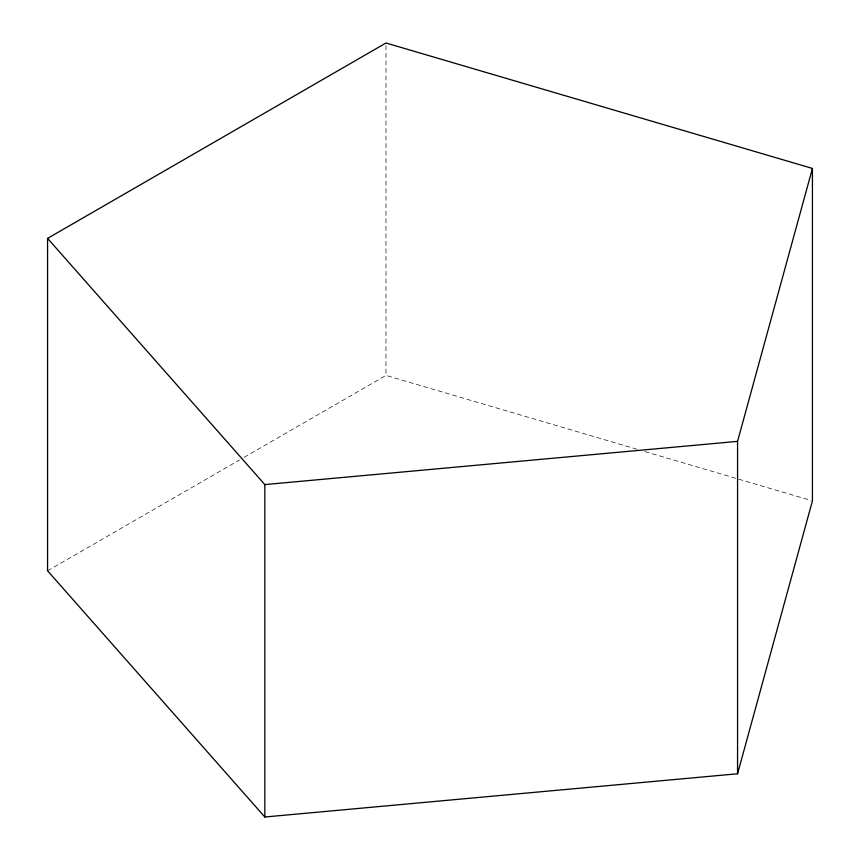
<?xml version="1.0" encoding="UTF-8"?>
<svg xmlns="http://www.w3.org/2000/svg" width="860" height="860" viewBox="0 0 860 860"><rect width="100%" height="100%" fill="white"/><g stroke="black" fill="none" stroke-linecap="round" stroke-linejoin="round"><path stroke-width="0.64" stroke-dasharray="4.3 3.22" d="M47.569 570.803L239.456 460.014M244.111 457.327L385.989 375.411L637.217 449.318M644.946 451.586L811.141 500.477M385.989 45.677L385.989 375.411"/><path stroke-width="1.29" d="M737.558 773.774L737.558 441.363L812.431 168.442L385.989 43L47.569 238.381L47.569 570.803L264.848 817L737.558 773.774L812.431 500.864L812.431 168.442M47.569 238.381L264.848 484.588L737.558 441.363M264.848 484.588L264.848 817"/></g></svg>
